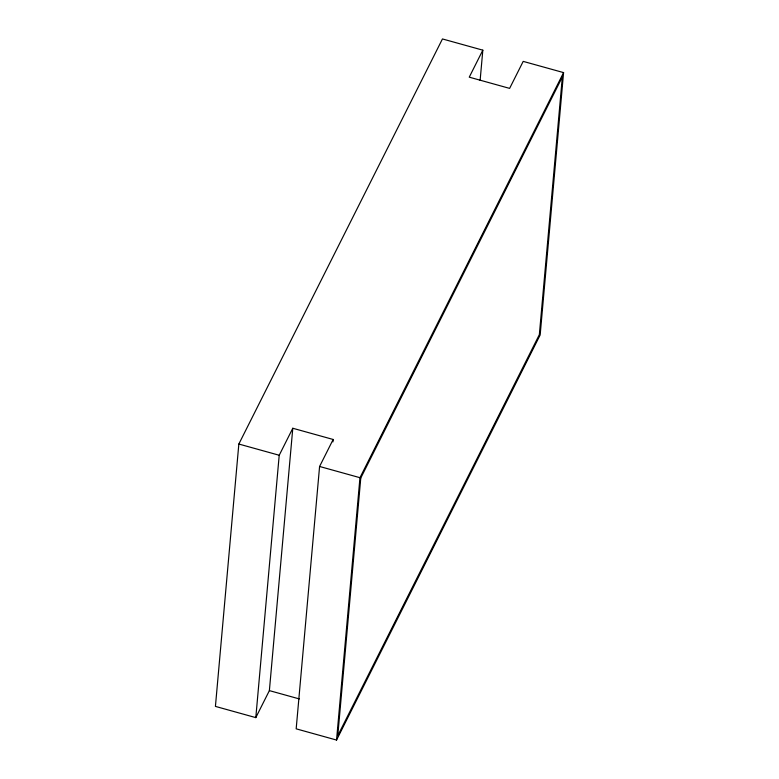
<?xml version="1.0" encoding="UTF-8"?>
<svg xmlns="http://www.w3.org/2000/svg" width="779" height="779" viewBox="0 0 779 779"><rect width="100%" height="100%" fill="white"/><g stroke="black" fill="none" stroke-linecap="round" stroke-linejoin="round"><path stroke-width="1.17" d="M480.127 80.393L482.824 50.168L442.453 38.95L238.841 444.04L215.423 706.397L255.804 717.615L269.378 690.613L292.787 428.255L333.159 439.473L332.945 441.888M255.804 717.615L279.213 455.257L292.787 428.255M333.159 439.473L319.585 466.475L296.176 728.832L336.547 740.05L540.159 334.96L563.577 72.603L523.196 61.385L509.622 88.387L469.25 77.17L482.824 50.168M336.547 740.05L359.966 477.693L563.577 72.603M238.841 444.04L279.213 455.257M319.585 466.475L359.966 477.693M269.378 690.613L299.37 698.938M360.774 478.004L337.774 735.697L539.35 334.649L562.35 76.955L360.774 478.004"/></g></svg>
